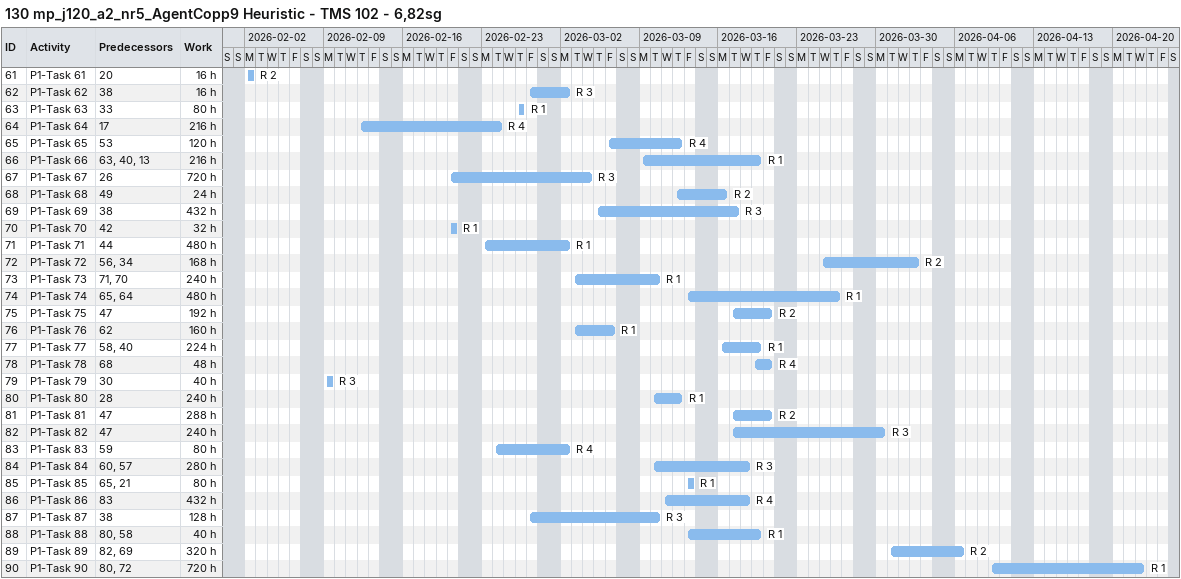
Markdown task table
130 mp_j120_a2_nr5_AgentCopp9 Heuristic - TMS 102 - 6,82sg

| ID | Task | Start | Finish | Predecessors | Resources | Work (h) |
|---|---|---|---|---|---|---|
| 61 | P1-Task 61 | 2026-02-02 | 2026-02-02 | 20 | R 2 | 16 |
| 62 | P1-Task 62 | 2026-02-27 | 2026-03-02 | 38 | R 3 | 16 |
| 63 | P1-Task 63 | 2026-02-26 | 2026-02-26 | 33 | R 1 | 80 |
| 64 | P1-Task 64 | 2026-02-12 | 2026-02-24 | 17 | R 4 | 216 |
| 65 | P1-Task 65 | 2026-03-06 | 2026-03-12 | 53 | R 4 | 120 |
| 66 | P1-Task 66 | 2026-03-09 | 2026-03-19 | 63, 40, 13 | R 1 | 216 |
| 67 | P1-Task 67 | 2026-02-20 | 2026-03-04 | 26 | R 3 | 720 |
| 68 | P1-Task 68 | 2026-03-12 | 2026-03-16 | 49 | R 2 | 24 |
| 69 | P1-Task 69 | 2026-03-05 | 2026-03-17 | 38 | R 3 | 432 |
| 70 | P1-Task 70 | 2026-02-20 | 2026-02-20 | 42 | R 1 | 32 |
| 71 | P1-Task 71 | 2026-02-23 | 2026-03-02 | 44 | R 1 | 480 |
| 72 | P1-Task 72 | 2026-03-25 | 2026-04-02 | 56, 34 | R 2 | 168 |
| 73 | P1-Task 73 | 2026-03-03 | 2026-03-10 | 71, 70 | R 1 | 240 |
| 74 | P1-Task 74 | 2026-03-13 | 2026-03-26 | 65, 64 | R 1 | 480 |
| 75 | P1-Task 75 | 2026-03-17 | 2026-03-20 | 47 | R 2 | 192 |
| 76 | P1-Task 76 | 2026-03-03 | 2026-03-06 | 62 | R 1 | 160 |
| 77 | P1-Task 77 | 2026-03-16 | 2026-03-19 | 58, 40 | R 1 | 224 |
| 78 | P1-Task 78 | 2026-03-19 | 2026-03-20 | 68 | R 4 | 48 |
| 79 | P1-Task 79 | 2026-02-09 | 2026-02-09 | 30 | R 3 | 40 |
| 80 | P1-Task 80 | 2026-03-10 | 2026-03-12 | 28 | R 1 | 240 |
| 81 | P1-Task 81 | 2026-03-17 | 2026-03-20 | 47 | R 2 | 288 |
| 82 | P1-Task 82 | 2026-03-17 | 2026-03-30 | 47 | R 3 | 240 |
| 83 | P1-Task 83 | 2026-02-24 | 2026-03-02 | 59 | R 4 | 80 |
| 84 | P1-Task 84 | 2026-03-10 | 2026-03-18 | 60, 57 | R 3 | 280 |
| 85 | P1-Task 85 | 2026-03-13 | 2026-03-13 | 65, 21 | R 1 | 80 |
| 86 | P1-Task 86 | 2026-03-11 | 2026-03-18 | 83 | R 4 | 432 |
| 87 | P1-Task 87 | 2026-02-27 | 2026-03-10 | 38 | R 3 | 128 |
| 88 | P1-Task 88 | 2026-03-13 | 2026-03-19 | 80, 58 | R 1 | 40 |
| 89 | P1-Task 89 | 2026-03-31 | 2026-04-06 | 82, 69 | R 2 | 320 |
| 90 | P1-Task 90 | 2026-04-09 | 2026-04-22 | 80, 72 | R 1 | 720 |
